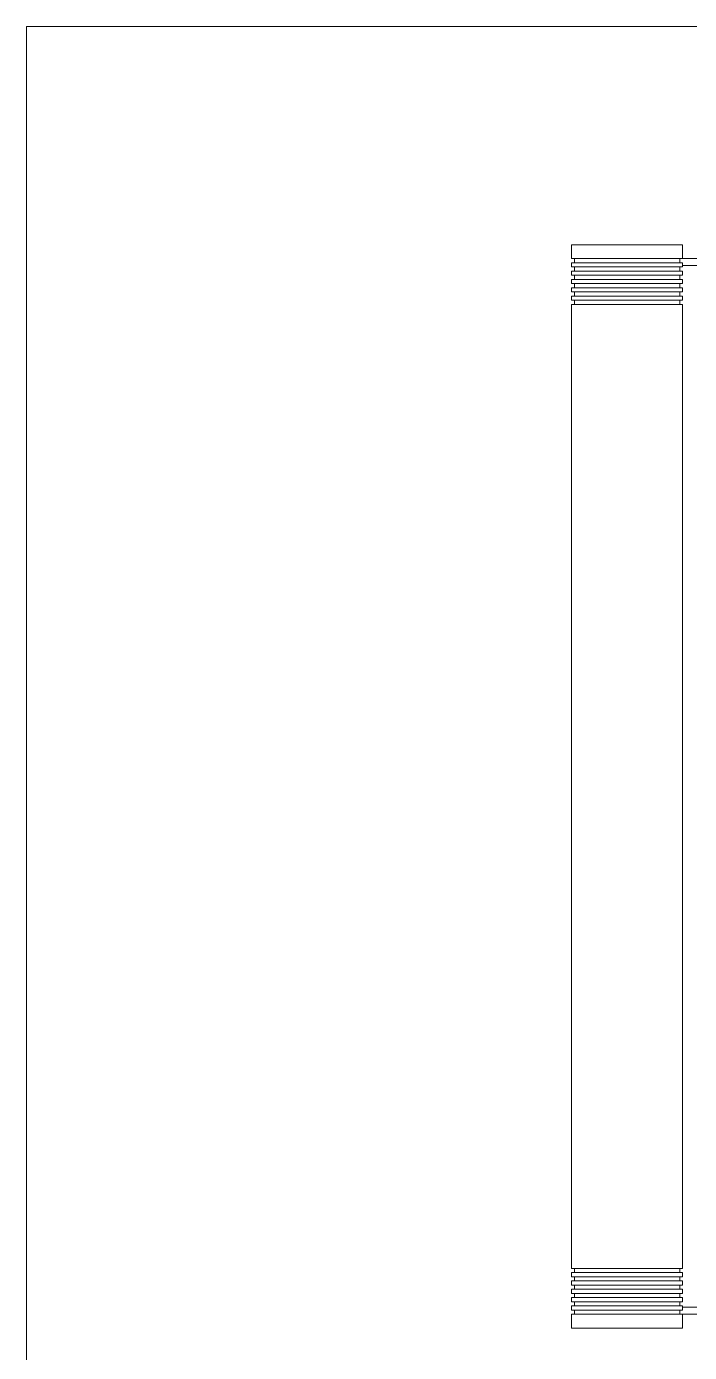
# Model space of a CAD drawing. Header units: inches. Extents: x 0 to 51, y 0 to 34.5.
# Drawn here: x 0 to 9.41, y 15.71 to 34.5 of the extents above; entities that cross this region are included whole.
import ezdxf
from ezdxf.enums import TextEntityAlignment as Align

# ---------------------------------------------------------------- set-up
doc = ezdxf.new("R2010")
doc.units = ezdxf.units.IN
doc.header["$MEASUREMENT"] = 0
doc.layers.get('0').update_dxf_attribs({"lineweight": 5})
doc.layers.add('SYMS', color=7, linetype='Continuous', lineweight=5)
doc.layers.add('Title_Block_Info', color=2, linetype='Continuous', lineweight=5)
doc.styles.get("Standard").update_dxf_attribs({"font": 'romans.shx'})
doc.styles.add('WD', font='romans.shx')

# ---------------------------------------------------------------- blocks, each defined once
blk = doc.blocks.new('TB_L')
at = {"color": 5, "linetype": 'Continuous'}
for p, q in [((34, 23), (0, 23)), ((0, 23), (0, 0))]:
    blk.add_line(p, q, dxfattribs=at)
at = {"color": 2, "linetype": 'Continuous', "style": 'WD', "flags": 1}
for tag, p in [('REV1_NO', (18.734, 3.29)), ('REV1_BY', (24.303, 3.29)), ('REV1_DATE', (26.562, 3.29)), ('REV2_NO', (18.734, 3.04)), ('REV2_BY', (24.303, 3.04)), ('REV2_DATE', (26.562, 3.04)), ('REV3_NO', (18.734, 2.79)), ('REV3_BY', (24.303, 2.79)), ('REV3_DATE', (26.562, 2.79)), ('REV4_NO', (18.734, 2.54)), ('REV4_BY', (24.303, 2.54)), ('REV4_DATE', (26.562, 2.54)), ('REV5_NO', (18.734, 2.29)), ('REV5_BY', (24.303, 2.29)), ('REV5_DATE', (26.562, 2.29)), ('REV6_NO', (18.734, 2.04)), ('REV6_BY', (24.303, 2.04)), ('REV6_DATE', (26.562, 2.04)), ('REV7_NO', (18.734, 1.79)), ('REV7_BY', (24.303, 1.79)), ('REV7_DATE', (26.562, 1.79)), ('REV8_NO', (18.734, 1.54)), ('REV8_BY', (24.303, 1.54)), ('REV8_DATE', (26.562, 1.54)), ('REV9_NO', (18.734, 1.29)), ('REV9_BY', (24.303, 1.29)), ('REV9_DATE', (26.562, 1.29))]:
    blk.add_attdef(tag, text='', height=0.15, dxfattribs=at).set_placement(p, align=Align.MIDDLE_CENTER)
for tag, p in [('REV1_CHANGE', (19.292, 3.29)), ('REV2_CHANGE', (19.292, 3.04)), ('REV3_CHANGE', (19.292, 2.79)), ('REV4_CHANGE', (19.292, 2.54)), ('REV5_CHANGE', (19.292, 2.29)), ('REV6_CHANGE', (19.292, 2.04)), ('REV7_CHANGE', (19.292, 1.79)), ('REV8_CHANGE', (19.292, 1.54)), ('REV9_CHANGE', (19.292, 1.29))]:
    blk.add_attdef(tag, text='', height=0.15, dxfattribs=at).set_placement(p, align=Align.MIDDLE_LEFT)
at = {"layer": 'Title_Block_Info', "ltscale": 0.1}
for tag, p in [('CUSTOMER', (23.842, 0.833)), ('JOB DESCRIPTION LINE', (23.842, 0.5)), ('DRAWING DESCRIPTION', (23.842, 0.167))]:
    blk.add_attdef(tag, text='', height=0.15, dxfattribs=at).set_placement(p, align=Align.MIDDLE_LEFT)
at = {"layer": 'Title_Block_Info', "ltscale": 0.1, "style": 'WD'}
for tag, p in [('JOB #', (29.752, 0.833)), ('SEC. NO.', (31.75, 0.833)), ('SHT. NO.', (33.313, 0.833)), ('NAME', (29.795, 0.5)), ('REV', (33.194, 0.5))]:
    blk.add_attdef(tag, text='', height=0.125, dxfattribs=at).set_placement(p, align=Align.MIDDLE_CENTER)
blk.add_attdef('DATE', text='', height=0.125, dxfattribs=at).set_placement((32.188, 0.5), align=Align.MIDDLE_RIGHT)
blk.add_attdef('FILE NUMBER', text='', height=0.125, dxfattribs=at).set_placement((29.591, 0.167), align=Align.MIDDLE_LEFT)
blk = doc.blocks.new('HMISC_CAT1_6530200')
at = {"color": 3}
for p, q in [((-8.268, 14.961), (-8.268, 15.157)), ((-8.268, 15.157), (-6.693, 15.157)), ((-6.693, 15.157), (-6.693, 14.961)), ((-8.228, 14.961), (-8.268, 14.961)), ((-8.268, 14.843), (-8.268, 14.902)), ((-8.268, 14.902), (-8.228, 14.902)), ((-8.228, 14.902), (-8.228, 14.961)), ((-8.228, 14.961), (-6.732, 14.961)), ((-6.732, 14.902), (-8.228, 14.902)), ((-6.693, 14.961), (-6.732, 14.961)), ((-6.732, 14.961), (-6.732, 14.902)), ((-6.732, 14.902), (-6.693, 14.902)), ((6.693, 14.961), (-6.693, 14.961)), ((-6.693, 14.902), (-6.693, 14.843)), ((-6.693, 14.862), (6.693, 14.862)), ((-8.228, 14.843), (-8.268, 14.843)), ((-8.268, 14.724), (-8.268, 14.783)), ((-8.268, 14.783), (-8.228, 14.783)), ((-8.228, 14.724), (-8.268, 14.724)), ((-8.268, 14.606), (-8.268, 14.665)), ((-8.268, 14.665), (-8.228, 14.665)), ((-8.228, 14.783), (-8.228, 14.843)), ((-8.228, 14.843), (-6.732, 14.843)), ((-6.732, 14.783), (-8.228, 14.783)), ((-8.228, 14.665), (-8.228, 14.724)), ((-8.228, 14.724), (-6.732, 14.724)), ((-6.732, 14.665), (-8.228, 14.665)), ((-6.693, 14.843), (-6.732, 14.843)), ((-6.732, 14.843), (-6.732, 14.783)), ((-6.732, 14.783), (-6.693, 14.783)), ((-6.693, 14.724), (-6.732, 14.724)), ((-6.732, 14.724), (-6.732, 14.665)), ((-6.732, 14.665), (-6.693, 14.665)), ((-6.693, 14.783), (-6.693, 14.724)), ((-6.693, 14.665), (-6.693, 14.606)), ((-8.228, 14.606), (-8.268, 14.606)), ((-8.268, 14.488), (-8.268, 14.547)), ((-8.268, 14.547), (-8.228, 14.547)), ((-8.228, 14.488), (-8.268, 14.488)), ((-8.228, 14.547), (-8.228, 14.606)), ((-8.228, 14.606), (-6.732, 14.606)), ((-6.732, 14.547), (-8.228, 14.547)), ((-8.228, 14.429), (-8.228, 14.488)), ((-8.228, 14.488), (-6.732, 14.488)), ((-6.693, 14.606), (-6.732, 14.606)), ((-6.732, 14.606), (-6.732, 14.547)), ((-6.732, 14.547), (-6.693, 14.547)), ((-6.693, 14.488), (-6.732, 14.488)), ((-6.732, 14.488), (-6.732, 14.429)), ((-6.693, 14.547), (-6.693, 14.488)), ((-8.268, 14.37), (-8.268, 14.429)), ((-8.268, 14.429), (-8.228, 14.429)), ((-8.228, 14.37), (-8.268, 14.37)), ((-8.268, 14.311), (-8.228, 14.311)), ((-8.268, 14.311), (-8.268, 0.65)), ((-6.732, 14.429), (-8.228, 14.429)), ((-8.228, 14.37), (-6.732, 14.37)), ((-8.228, 14.311), (-8.228, 14.37)), ((-6.732, 14.311), (-8.228, 14.311)), ((-6.732, 14.429), (-6.693, 14.429)), ((-6.693, 14.37), (-6.732, 14.37)), ((-6.732, 14.37), (-6.732, 14.311)), ((-6.732, 14.311), (-6.693, 14.311)), ((-6.693, 14.429), (-6.693, 14.37)), ((-6.693, 0.65), (-6.693, 14.311)), ((-8.268, 0.65), (-8.228, 0.65)), ((-8.228, 0.591), (-8.268, 0.591)), ((-8.268, 0.591), (-8.268, 0.531)), ((-8.228, 0.65), (-8.228, 0.591)), ((-6.732, 0.65), (-8.228, 0.65)), ((-8.228, 0.591), (-6.732, 0.591)), ((-6.732, 0.591), (-6.732, 0.65)), ((-6.732, 0.65), (-6.693, 0.65)), ((-6.693, 0.591), (-6.732, 0.591)), ((-6.693, 0.531), (-6.693, 0.591)), ((-8.268, 0.531), (-8.228, 0.531)), ((-8.228, 0.472), (-8.268, 0.472)), ((-8.268, 0.472), (-8.268, 0.413)), ((-8.268, 0.413), (-8.228, 0.413)), ((-8.228, 0.531), (-8.228, 0.472)), ((-6.732, 0.531), (-8.228, 0.531)), ((-8.228, 0.472), (-6.732, 0.472)), ((-6.732, 0.413), (-8.228, 0.413)), ((-8.228, 0.413), (-8.228, 0.354)), ((-6.732, 0.472), (-6.732, 0.531)), ((-6.732, 0.531), (-6.693, 0.531)), ((-6.693, 0.472), (-6.732, 0.472)), ((-6.732, 0.413), (-6.693, 0.413)), ((-6.732, 0.354), (-6.732, 0.413)), ((-6.693, 0.413), (-6.693, 0.472)), ((-8.228, 0.354), (-8.268, 0.354)), ((-8.268, 0.354), (-8.268, 0.295)), ((-8.268, 0.295), (-8.228, 0.295)), ((-8.228, 0.236), (-8.268, 0.236)), ((-8.268, 0.236), (-8.268, 0.177)), ((-8.228, 0.354), (-6.732, 0.354)), ((-8.228, 0.295), (-8.228, 0.236)), ((-6.732, 0.295), (-8.228, 0.295)), ((-8.228, 0.236), (-6.732, 0.236)), ((-6.693, 0.354), (-6.732, 0.354)), ((-6.732, 0.236), (-6.732, 0.295)), ((-6.732, 0.295), (-6.693, 0.295)), ((-6.693, 0.236), (-6.732, 0.236)), ((-6.693, 0.295), (-6.693, 0.354)), ((-6.693, 0.177), (-6.693, 0.236)), ((-8.268, 0.177), (-8.228, 0.177)), ((-8.228, 0.118), (-8.268, 0.118)), ((-8.268, 0.118), (-8.268, 0.059)), ((-8.268, 0.059), (-8.228, 0.059)), ((-8.228, 0), (-8.268, 0)), ((-8.268, 0), (-8.268, -0.197)), ((-8.228, 0.177), (-8.228, 0.118)), ((-6.732, 0.177), (-8.228, 0.177)), ((-8.228, 0.118), (-6.732, 0.118)), ((-8.228, 0.059), (-8.228, 0)), ((-6.732, 0.059), (-8.228, 0.059)), ((-8.228, 0), (-6.732, 0)), ((-6.732, 0.118), (-6.732, 0.177)), ((-6.732, 0.177), (-6.693, 0.177)), ((-6.693, 0.118), (-6.732, 0.118)), ((-6.732, 0), (-6.732, 0.059)), ((-6.732, 0.059), (-6.693, 0.059)), ((-6.693, 0), (-6.732, 0)), ((-6.693, 0.059), (-6.693, 0.118)), ((6.693, 0.098), (-6.693, 0.098)), ((-6.693, -0.197), (-6.693, 0)), ((-6.693, 0), (6.693, 0)), ((-8.268, -0.197), (-6.693, -0.197))]:
    blk.add_line(p, q, dxfattribs=at)
at = {"style": 'WD'}
for tag, p in [('INST', (-0.016, 18.133)), ('LOC', (-0.016, 17.505)), ('DESC1', (-0.016, 16.925)), ('DESC2', (-0.016, 16.356)), ('DESC3', (-0.016, 15.78)), ('TAG1', (-0.004, 15.117))]:
    blk.add_attdef(tag, text='', height=0.5, dxfattribs=at).set_placement(p, align=Align.CENTER)
at = {"style": 'WD', "flags": 1}
for tag, p in [('FAMILY', (0.096, 13.967)), ('MFG', (0.134, 13.704)), ('ASSYCODE', (-0.129, 13.492)), ('CAT', (0.009, 13.504))]:
    blk.add_attdef(tag, p, '', height=0.01, dxfattribs=at)

msp = doc.modelspace()

# ---------------------------------------------------------------- block references
at = {"xscale": 1.5, "yscale": 1.5, "zscale": 1.5}
msp.add_blockref('TB_L', (0, 0), dxfattribs=at)
at = {"layer": 'SYMS'}
msp.add_blockref('HMISC_CAT1_6530200', (16, 16.25), dxfattribs=at)

doc.saveas('drawing.dxf')
